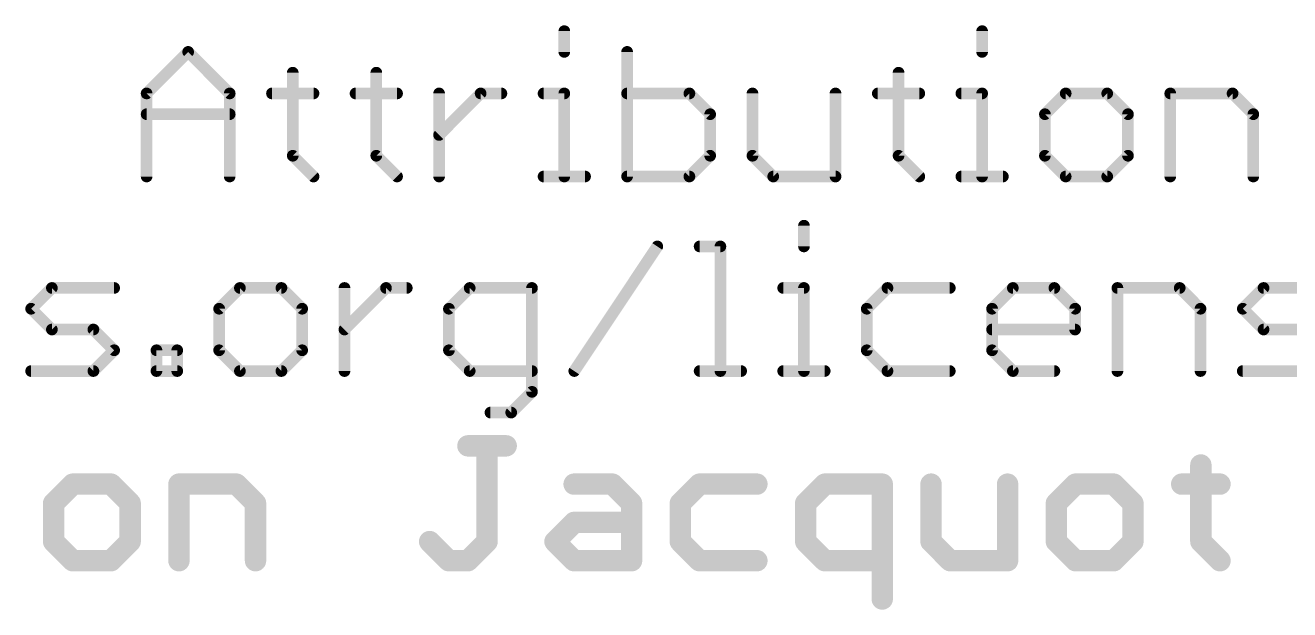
# Model space of a CAD drawing. Extents: x -1 to 106, y -18 to 72.
# Drawn here: x 53.94 to 70.45, y -18.28 to -10.65 of the extents above; entities that cross this region are included whole.
import ezdxf

# ---------------------------------------------------------------- set-up
doc = ezdxf.new("R2010")
doc.units = 0
doc.layers.add('51', color=53, linetype='CONTINUOUS')

msp = doc.modelspace()

# ---------------------------------------------------------------- linework, layer by layer
at = {"layer": '51'}
for points, const_width in [([(60.9787, -10.7256), (60.9787, -10.9968)], 0.1524), ([(66.4359, -10.7256), (66.4359, -10.9968)], 0.1524), ([(55.5232, -11.5391), (56.0656, -10.9968)], 0.1524), ([(56.0656, -10.9968), (56.6079, -11.5391)], 0.1524), ([(61.799, -10.9968), (61.799, -12.6238)], 0.1524), ([(57.4316, -11.268), (57.4316, -12.3526)], 0.1524), ([(58.523, -11.268), (58.523, -12.3526)], 0.1524), ([(65.3445, -11.268), (65.3445, -12.3526)], 0.1524), ([(55.5232, -12.6238), (55.5232, -11.5391)], 0.1524), ([(56.6079, -11.5391), (56.6079, -12.6238)], 0.1524), ([(57.1604, -11.5391), (57.7027, -11.5391)], 0.1524), ([(58.2518, -11.5391), (58.7942, -11.5391)], 0.1524), ([(59.3433, -12.6238), (59.3433, -11.5391)], 0.1524), ([(59.3433, -12.0815), (59.8856, -11.5391)], 0.1524), ([(59.8856, -11.5391), (60.1568, -11.5391)], 0.1524), ([(60.7076, -11.5391), (60.9787, -11.5391)], 0.1524), ([(60.9787, -11.5391), (60.9787, -12.6238)], 0.1524), ([(62.6125, -11.5391), (61.799, -11.5391)], 0.1524), ([(62.8837, -11.8103), (62.6125, -11.5391)], 0.1524), ([(63.4362, -11.5391), (63.4362, -12.3526)], 0.1524), ([(64.5208, -12.6238), (64.5208, -11.5391)], 0.1524), ([(65.0733, -11.5391), (65.6156, -11.5391)], 0.1524), ([(66.1647, -11.5391), (66.4359, -11.5391)], 0.1524), ([(66.4359, -11.5391), (66.4359, -12.6238)], 0.1524), ([(67.5273, -11.5391), (67.2562, -11.8103)], 0.1524), ([(68.0697, -11.5391), (67.5273, -11.5391)], 0.1524), ([(68.3408, -11.8103), (68.0697, -11.5391)], 0.1524), ([(68.8933, -12.6238), (68.8933, -11.5391)], 0.1524), ([(68.8933, -11.5391), (69.7068, -11.5391)], 0.1524), ([(69.7068, -11.5391), (69.978, -11.8103)], 0.1524), ([(55.5232, -11.8103), (56.6079, -11.8103)], 0.1524), ([(62.8837, -12.3526), (62.8837, -11.8103)], 0.1524), ([(67.2562, -11.8103), (67.2562, -12.3526)], 0.1524), ([(68.3408, -12.3526), (68.3408, -11.8103)], 0.1524), ([(69.978, -11.8103), (69.978, -12.6238)], 0.1524), ([(57.4316, -12.3526), (57.7027, -12.6238)], 0.1524), ([(58.523, -12.3526), (58.7942, -12.6238)], 0.1524), ([(62.6125, -12.6238), (62.8837, -12.3526)], 0.1524), ([(63.4362, -12.3526), (63.7073, -12.6238)], 0.1524), ([(65.3445, -12.3526), (65.6156, -12.6238)], 0.1524), ([(67.2562, -12.3526), (67.5273, -12.6238)], 0.1524), ([(68.0697, -12.6238), (68.3408, -12.3526)], 0.1524), ([(60.7076, -12.6238), (61.2499, -12.6238)], 0.1524), ([(61.799, -12.6238), (62.6125, -12.6238)], 0.1524), ([(63.7073, -12.6238), (64.5208, -12.6238)], 0.1524), ([(66.1647, -12.6238), (66.7071, -12.6238)], 0.1524), ([(67.5273, -12.6238), (68.0697, -12.6238)], 0.1524), ([(64.1086, -13.2656), (64.1086, -13.5368)], 0.1524), ([(61.1088, -15.1638), (62.1935, -13.5368)], 0.1524), ([(62.746, -13.5368), (63.0171, -13.5368)], 0.1524), ([(63.0171, -13.5368), (63.0171, -15.1638)], 0.1524), ([(54.0145, -14.3503), (54.2856, -14.0791)], 0.1524), ([(54.2856, -14.0791), (55.0991, -14.0791)], 0.1524), ([(56.7414, -14.0791), (56.4702, -14.3503)], 0.1524), ([(57.2837, -14.0791), (56.7414, -14.0791)], 0.1524), ([(57.5549, -14.3503), (57.2837, -14.0791)], 0.1524), ([(58.1074, -15.1638), (58.1074, -14.0791)], 0.1524), ([(58.1074, -14.6215), (58.6497, -14.0791)], 0.1524), ([(58.6497, -14.0791), (58.9209, -14.0791)], 0.1524), ([(59.7428, -14.0791), (59.4717, -14.3503)], 0.1524), ([(60.5563, -14.0791), (59.7428, -14.0791)], 0.1524), ([(60.5563, -15.435), (60.5563, -14.0791)], 0.1524), ([(63.8374, -14.0791), (64.1086, -14.0791)], 0.1524), ([(64.1086, -14.0791), (64.1086, -15.1638)], 0.1524), ([(65.2, -14.0791), (64.9289, -14.3503)], 0.1524), ([(66.0135, -14.0791), (65.2, -14.0791)], 0.1524), ([(66.566, -14.3503), (66.8372, -14.0791)], 0.1524), ([(66.8372, -14.0791), (67.3795, -14.0791)], 0.1524), ([(67.3795, -14.0791), (67.6507, -14.3503)], 0.1524), ([(68.2032, -15.1638), (68.2032, -14.0791)], 0.1524), ([(68.2032, -14.0791), (69.0167, -14.0791)], 0.1524), ([(69.0167, -14.0791), (69.2878, -14.3503)], 0.1524), ([(69.8403, -14.3503), (70.1115, -14.0791)], 0.1524), ([(70.1115, -14.0791), (70.925, -14.0791)], 0.1524), ([(54.2856, -14.6215), (54.0145, -14.3503)], 0.1524), ([(56.4702, -14.3503), (56.4702, -14.8926)], 0.1524), ([(57.5549, -14.8926), (57.5549, -14.3503)], 0.1524), ([(59.4717, -14.3503), (59.4717, -14.8926)], 0.1524), ([(64.9289, -14.3503), (64.9289, -14.8926)], 0.1524), ([(66.566, -14.8926), (66.566, -14.3503)], 0.1524), ([(67.6507, -14.3503), (67.6507, -14.6215)], 0.1524), ([(69.2878, -14.3503), (69.2878, -15.1638)], 0.1524), ([(70.1115, -14.6215), (69.8403, -14.3503)], 0.1524), ([(54.828, -14.6215), (54.2856, -14.6215)], 0.1524), ([(55.0991, -14.8926), (54.828, -14.6215)], 0.1524), ([(67.6507, -14.6215), (66.566, -14.6215)], 0.1524), ([(70.6538, -14.6215), (70.1115, -14.6215)], 0.1524), ([(54.828, -15.1638), (55.0991, -14.8926)], 0.1524), ([(55.6516, -15.1638), (55.6516, -14.8926)], 0.1524), ([(55.6516, -14.8926), (55.9228, -14.8926)], 0.1524), ([(55.9228, -14.8926), (55.9228, -15.1638)], 0.1524), ([(56.4702, -14.8926), (56.7414, -15.1638)], 0.1524), ([(57.2837, -15.1638), (57.5549, -14.8926)], 0.1524), ([(59.4717, -14.8926), (59.7428, -15.1638)], 0.1524), ([(64.9289, -14.8926), (65.2, -15.1638)], 0.1524), ([(66.8372, -15.1638), (66.566, -14.8926)], 0.1524), ([(54.0145, -15.1638), (54.828, -15.1638)], 0.1524), ([(55.9228, -15.1638), (55.6516, -15.1638)], 0.1524), ([(56.7414, -15.1638), (57.2837, -15.1638)], 0.1524), ([(59.7428, -15.1638), (60.5563, -15.1638)], 0.1524), ([(62.746, -15.1638), (63.2883, -15.1638)], 0.1524), ([(63.8374, -15.1638), (64.3797, -15.1638)], 0.1524), ([(65.2, -15.1638), (66.0135, -15.1638)], 0.1524), ([(67.3795, -15.1638), (66.8372, -15.1638)], 0.1524), ([(69.8403, -15.1638), (70.6538, -15.1638)], 0.1524), ([(60.2852, -15.7061), (60.5563, -15.435)], 0.1524), ([(60.014, -15.7061), (60.2852, -15.7061)], 0.1524), ([(59.7197, -16.1404), (60.2197, -16.1404)], 0.2794), ([(59.9697, -17.3903), (59.9697, -16.1404)], 0.2794), ([(69.2927, -16.3904), (69.2927, -17.3903)], 0.2794), ([(54.5583, -16.6404), (54.3083, -16.8904)], 0.2794), ([(55.0583, -16.6404), (54.5583, -16.6404)], 0.2794), ([(55.3082, -16.8904), (55.0583, -16.6404)], 0.2794), ([(55.9455, -17.6403), (55.9455, -16.6404)], 0.2794), ([(55.9455, -16.6404), (56.6954, -16.6404)], 0.2794), ([(56.6954, -16.6404), (56.9454, -16.8904)], 0.2794), ([(61.1069, -16.6404), (61.6069, -16.6404)], 0.2794), ([(61.6069, -16.6404), (61.8569, -16.8904)], 0.2794), ([(62.7441, -16.6404), (62.4941, -16.8904)], 0.2794), ([(63.494, -16.6404), (62.7441, -16.6404)], 0.2794), ([(64.3812, -16.6404), (64.1312, -16.8904)], 0.2794), ([(65.1312, -16.6404), (64.3812, -16.6404)], 0.2794), ([(65.1312, -18.1403), (65.1312, -16.6404)], 0.2794), ([(65.7684, -16.6404), (65.7684, -17.3903)], 0.2794), ([(66.7683, -17.6403), (66.7683, -16.6404)], 0.2794), ([(67.6555, -16.6404), (67.4056, -16.8904)], 0.2794), ([(68.1555, -16.6404), (67.6555, -16.6404)], 0.2794), ([(68.4055, -16.8904), (68.1555, -16.6404)], 0.2794), ([(69.0427, -16.6404), (69.5427, -16.6404)], 0.2794), ([(54.3083, -16.8904), (54.3083, -17.3903)], 0.2794), ([(55.3082, -17.3903), (55.3082, -16.8904)], 0.2794), ([(56.9454, -16.8904), (56.9454, -17.6403)], 0.2794), ([(61.8569, -16.8904), (61.8569, -17.6403)], 0.2794), ([(62.4941, -16.8904), (62.4941, -17.3903)], 0.2794), ([(64.1312, -16.8904), (64.1312, -17.3903)], 0.2794), ([(67.4056, -16.8904), (67.4056, -17.3903)], 0.2794), ([(68.4055, -17.3903), (68.4055, -16.8904)], 0.2794), ([(60.8569, -17.3903), (61.1069, -17.1403)], 0.2794), ([(61.1069, -17.1403), (61.8569, -17.1403)], 0.2794), ([(54.3083, -17.3903), (54.5583, -17.6403)], 0.2794), ([(55.0583, -17.6403), (55.3082, -17.3903)], 0.2794), ([(59.2198, -17.3903), (59.4698, -17.6403)], 0.2794), ([(59.7197, -17.6403), (59.9697, -17.3903)], 0.2794), ([(61.1069, -17.6403), (60.8569, -17.3903)], 0.2794), ([(62.4941, -17.3903), (62.7441, -17.6403)], 0.2794), ([(64.1312, -17.3903), (64.3812, -17.6403)], 0.2794), ([(65.7684, -17.3903), (66.0184, -17.6403)], 0.2794), ([(67.4056, -17.3903), (67.6555, -17.6403)], 0.2794), ([(68.1555, -17.6403), (68.4055, -17.3903)], 0.2794), ([(69.2927, -17.3903), (69.5427, -17.6403)], 0.2794), ([(54.5583, -17.6403), (55.0583, -17.6403)], 0.2794), ([(59.4698, -17.6403), (59.7197, -17.6403)], 0.2794), ([(61.8569, -17.6403), (61.1069, -17.6403)], 0.2794), ([(62.7441, -17.6403), (63.494, -17.6403)], 0.2794), ([(64.3812, -17.6403), (65.1312, -17.6403)], 0.2794), ([(66.0184, -17.6403), (66.7683, -17.6403)], 0.2794), ([(67.6555, -17.6403), (68.1555, -17.6403)], 0.2794)]:
    msp.add_lwpolyline(points, dxfattribs=dict(at, const_width=const_width))
for points, const_width in [([(61.0168, -10.7256, 1), (60.9406, -10.7256)], 0.0762), ([(66.474, -10.7256, 1), (66.3978, -10.7256)], 0.0762), ([(56.0925, -10.9699, 1), (56.0386, -11.0238)], 0.0762), ([(56.0925, -11.0238, 1), (56.0386, -10.9699)], 0.0762), ([(60.9406, -10.9968, 1), (61.0168, -10.9968)], 0.0762), ([(61.8371, -10.9968, 1), (61.7609, -10.9968)], 0.0762), ([(66.3978, -10.9968, 1), (66.474, -10.9968)], 0.0762), ([(57.4697, -11.268, 1), (57.3935, -11.268)], 0.0762), ([(58.5611, -11.268, 1), (58.4849, -11.268)], 0.0762), ([(65.3826, -11.268, 1), (65.3064, -11.268)], 0.0762), ([(55.5613, -11.5391, 1), (55.4851, -11.5391)], 0.0762), ([(55.4963, -11.5122, 1), (55.5502, -11.5661)], 0.0762), ([(56.646, -11.5391, 1), (56.5698, -11.5391)], 0.0762), ([(56.5809, -11.5661, 1), (56.6348, -11.5122)], 0.0762), ([(57.1604, -11.501, 1), (57.1604, -11.5772)], 0.0762), ([(57.7027, -11.5772, 1), (57.7027, -11.501)], 0.0762), ([(58.2518, -11.501, 1), (58.2518, -11.5772)], 0.0762), ([(58.7942, -11.5772, 1), (58.7942, -11.501)], 0.0762), ([(59.3814, -11.5391, 1), (59.3052, -11.5391)], 0.0762), ([(59.8856, -11.501, 1), (59.8856, -11.5772)], 0.0762), ([(59.9125, -11.5661, 1), (59.8586, -11.5122)], 0.0762), ([(60.1568, -11.5772, 1), (60.1568, -11.501)], 0.0762), ([(60.7076, -11.501, 1), (60.7076, -11.5772)], 0.0762), ([(61.0168, -11.5391, 1), (60.9406, -11.5391)], 0.0762), ([(60.9787, -11.5772, 1), (60.9787, -11.501)], 0.0762), ([(61.799, -11.501, 1), (61.799, -11.5772)], 0.0762), ([(62.6394, -11.5122, 1), (62.5855, -11.5661)], 0.0762), ([(62.6125, -11.5772, 1), (62.6125, -11.501)], 0.0762), ([(63.4743, -11.5391, 1), (63.3981, -11.5391)], 0.0762), ([(64.5589, -11.5391, 1), (64.4827, -11.5391)], 0.0762), ([(65.0733, -11.501, 1), (65.0733, -11.5772)], 0.0762), ([(65.6156, -11.5772, 1), (65.6156, -11.501)], 0.0762), ([(66.1647, -11.501, 1), (66.1647, -11.5772)], 0.0762), ([(66.474, -11.5391, 1), (66.3978, -11.5391)], 0.0762), ([(66.4359, -11.5772, 1), (66.4359, -11.501)], 0.0762), ([(67.5273, -11.501, 1), (67.5273, -11.5772)], 0.0762), ([(67.5543, -11.5661, 1), (67.5004, -11.5122)], 0.0762), ([(68.0966, -11.5122, 1), (68.0427, -11.5661)], 0.0762), ([(68.0697, -11.5772, 1), (68.0697, -11.501)], 0.0762), ([(68.9314, -11.5391, 1), (68.8552, -11.5391)], 0.0762), ([(68.8933, -11.501, 1), (68.8933, -11.5772)], 0.0762), ([(69.7338, -11.5122, 1), (69.6799, -11.5661)], 0.0762), ([(69.7068, -11.5772, 1), (69.7068, -11.501)], 0.0762), ([(55.5232, -11.7722, 1), (55.5232, -11.8484)], 0.0762), ([(56.6079, -11.8484, 1), (56.6079, -11.7722)], 0.0762), ([(62.9218, -11.8103, 1), (62.8456, -11.8103)], 0.0762), ([(62.8567, -11.8372, 1), (62.9106, -11.7834)], 0.0762), ([(67.2943, -11.8103, 1), (67.2181, -11.8103)], 0.0762), ([(67.2292, -11.7834, 1), (67.2831, -11.8372)], 0.0762), ([(68.3789, -11.8103, 1), (68.3027, -11.8103)], 0.0762), ([(68.3139, -11.8372, 1), (68.3678, -11.7834)], 0.0762), ([(70.0161, -11.8103, 1), (69.9399, -11.8103)], 0.0762), ([(69.9511, -11.8372, 1), (70.0049, -11.7834)], 0.0762), ([(59.3163, -12.0545, 1), (59.3702, -12.1084)], 0.0762), ([(57.4585, -12.3257, 1), (57.4046, -12.3796)], 0.0762), ([(57.3935, -12.3526, 1), (57.4697, -12.3526)], 0.0762), ([(58.5499, -12.3257, 1), (58.496, -12.3796)], 0.0762), ([(58.4849, -12.3526, 1), (58.5611, -12.3526)], 0.0762), ([(62.8456, -12.3526, 1), (62.9218, -12.3526)], 0.0762), ([(62.9106, -12.3796, 1), (62.8567, -12.3257)], 0.0762), ([(63.4631, -12.3257, 1), (63.4092, -12.3796)], 0.0762), ([(63.3981, -12.3526, 1), (63.4743, -12.3526)], 0.0762), ([(65.3714, -12.3257, 1), (65.3175, -12.3796)], 0.0762), ([(65.3064, -12.3526, 1), (65.3826, -12.3526)], 0.0762), ([(67.2831, -12.3257, 1), (67.2292, -12.3796)], 0.0762), ([(67.2181, -12.3526, 1), (67.2943, -12.3526)], 0.0762), ([(68.3027, -12.3526, 1), (68.3789, -12.3526)], 0.0762), ([(68.3678, -12.3796, 1), (68.3139, -12.3257)], 0.0762), ([(60.7076, -12.5857, 1), (60.7076, -12.6619)], 0.0762), ([(61.2499, -12.6619, 1), (61.2499, -12.5857)], 0.0762), ([(61.799, -12.5857, 1), (61.799, -12.6619)], 0.0762), ([(62.6125, -12.6619, 1), (62.6125, -12.5857)], 0.0762), ([(63.7073, -12.5857, 1), (63.7073, -12.6619)], 0.0762), ([(64.5208, -12.6619, 1), (64.5208, -12.5857)], 0.0762), ([(66.1647, -12.5857, 1), (66.1647, -12.6619)], 0.0762), ([(66.7071, -12.6619, 1), (66.7071, -12.5857)], 0.0762), ([(67.5273, -12.5857, 1), (67.5273, -12.6619)], 0.0762), ([(68.0697, -12.6619, 1), (68.0697, -12.5857)], 0.0762), ([(55.4851, -12.6238, 1), (55.5613, -12.6238)], 0.0762), ([(56.5698, -12.6238, 1), (56.646, -12.6238)], 0.0762), ([(57.6758, -12.6507, 1), (57.7297, -12.5969)], 0.0762), ([(58.7672, -12.6507, 1), (58.8211, -12.5969)], 0.0762), ([(59.3052, -12.6238, 1), (59.3814, -12.6238)], 0.0762), ([(60.9406, -12.6238, 1), (61.0168, -12.6238)], 0.0762), ([(61.7609, -12.6238, 1), (61.8371, -12.6238)], 0.0762), ([(62.5856, -12.5969, 1), (62.6394, -12.6507)], 0.0762), ([(63.6804, -12.6507, 1), (63.7343, -12.5969)], 0.0762), ([(64.4827, -12.6238, 1), (64.5589, -12.6238)], 0.0762), ([(65.5887, -12.6507, 1), (65.6426, -12.5969)], 0.0762), ([(66.3978, -12.6238, 1), (66.474, -12.6238)], 0.0762), ([(67.5004, -12.6507, 1), (67.5543, -12.5969)], 0.0762), ([(68.0427, -12.5969, 1), (68.0966, -12.6507)], 0.0762), ([(68.8552, -12.6238, 1), (68.9314, -12.6238)], 0.0762), ([(69.9399, -12.6238, 1), (70.0161, -12.6238)], 0.0762), ([(64.1467, -13.2656, 1), (64.0705, -13.2656)], 0.0762), ([(62.2252, -13.5579, 1), (62.1618, -13.5157)], 0.0762), ([(62.746, -13.4987, 1), (62.746, -13.5749)], 0.0762), ([(63.0552, -13.5368, 1), (62.979, -13.5368)], 0.0762), ([(63.0171, -13.5749, 1), (63.0171, -13.4987)], 0.0762), ([(64.0705, -13.5368, 1), (64.1467, -13.5368)], 0.0762), ([(54.2856, -14.041, 1), (54.2856, -14.1172)], 0.0762), ([(54.3126, -14.1061, 1), (54.2587, -14.0522)], 0.0762), ([(55.0991, -14.1172, 1), (55.0991, -14.041)], 0.0762), ([(56.7414, -14.041, 1), (56.7414, -14.1172)], 0.0762), ([(56.7683, -14.1061, 1), (56.7144, -14.0522)], 0.0762), ([(57.3107, -14.0522, 1), (57.2568, -14.1061)], 0.0762), ([(57.2837, -14.1172, 1), (57.2837, -14.041)], 0.0762), ([(58.1455, -14.0791, 1), (58.0693, -14.0791)], 0.0762), ([(58.6497, -14.041, 1), (58.6497, -14.1172)], 0.0762), ([(58.6766, -14.1061, 1), (58.6228, -14.0522)], 0.0762), ([(58.9209, -14.1172, 1), (58.9209, -14.041)], 0.0762), ([(59.7428, -14.041, 1), (59.7428, -14.1172)], 0.0762), ([(59.7698, -14.1061, 1), (59.7159, -14.0522)], 0.0762), ([(60.5944, -14.0791, 1), (60.5182, -14.0791)], 0.0762), ([(60.5563, -14.1172, 1), (60.5563, -14.041)], 0.0762), ([(63.8374, -14.041, 1), (63.8374, -14.1172)], 0.0762), ([(64.1467, -14.0791, 1), (64.0705, -14.0791)], 0.0762), ([(64.1086, -14.1172, 1), (64.1086, -14.041)], 0.0762), ([(65.2, -14.041, 1), (65.2, -14.1172)], 0.0762), ([(65.227, -14.1061, 1), (65.1731, -14.0522)], 0.0762), ([(66.0135, -14.1172, 1), (66.0135, -14.041)], 0.0762), ([(66.8372, -14.041, 1), (66.8372, -14.1172)], 0.0762), ([(66.8641, -14.1061, 1), (66.8102, -14.0522)], 0.0762), ([(67.4064, -14.0522, 1), (67.3526, -14.1061)], 0.0762), ([(67.3795, -14.1172, 1), (67.3795, -14.041)], 0.0762), ([(68.2413, -14.0791, 1), (68.1651, -14.0791)], 0.0762), ([(68.2032, -14.041, 1), (68.2032, -14.1172)], 0.0762), ([(69.0436, -14.0522, 1), (68.9897, -14.1061)], 0.0762), ([(69.0167, -14.1172, 1), (69.0167, -14.041)], 0.0762), ([(70.1115, -14.041, 1), (70.1115, -14.1172)], 0.0762), ([(70.1384, -14.1061, 1), (70.0845, -14.0522)], 0.0762), ([(54.0414, -14.3234, 1), (53.9875, -14.3772)], 0.0762), ([(53.9875, -14.3234, 1), (54.0414, -14.3772)], 0.0762), ([(56.5083, -14.3503, 1), (56.4321, -14.3503)], 0.0762), ([(56.4433, -14.3234, 1), (56.4972, -14.3772)], 0.0762), ([(57.593, -14.3503, 1), (57.5168, -14.3503)], 0.0762), ([(57.5279, -14.3772, 1), (57.5818, -14.3234)], 0.0762), ([(59.5098, -14.3503, 1), (59.4336, -14.3503)], 0.0762), ([(59.4447, -14.3234, 1), (59.4986, -14.3772)], 0.0762), ([(64.967, -14.3503, 1), (64.8908, -14.3503)], 0.0762), ([(64.9019, -14.3234, 1), (64.9558, -14.3772)], 0.0762), ([(66.6041, -14.3503, 1), (66.5279, -14.3503)], 0.0762), ([(66.5391, -14.3234, 1), (66.593, -14.3772)], 0.0762), ([(67.6888, -14.3503, 1), (67.6126, -14.3503)], 0.0762), ([(67.6237, -14.3772, 1), (67.6776, -14.3234)], 0.0762), ([(69.3259, -14.3503, 1), (69.2497, -14.3503)], 0.0762), ([(69.2609, -14.3772, 1), (69.3148, -14.3234)], 0.0762), ([(69.8673, -14.3234, 1), (69.8134, -14.3772)], 0.0762), ([(69.8134, -14.3234, 1), (69.8673, -14.3772)], 0.0762), ([(54.2856, -14.5834, 1), (54.2856, -14.6596)], 0.0762), ([(54.2587, -14.6484, 1), (54.3126, -14.5945)], 0.0762), ([(54.8549, -14.5945, 1), (54.801, -14.6484)], 0.0762), ([(54.828, -14.6596, 1), (54.828, -14.5834)], 0.0762), ([(58.0804, -14.5945, 1), (58.1343, -14.6484)], 0.0762), ([(66.566, -14.5834, 1), (66.566, -14.6596)], 0.0762), ([(67.6126, -14.6215, 1), (67.6888, -14.6215)], 0.0762), ([(67.6507, -14.6596, 1), (67.6507, -14.5834)], 0.0762), ([(70.1115, -14.5834, 1), (70.1115, -14.6596)], 0.0762), ([(70.0845, -14.6484, 1), (70.1384, -14.5945)], 0.0762), ([(55.1261, -14.9196, 1), (55.0722, -14.8657)], 0.0762), ([(55.0722, -14.9196, 1), (55.1261, -14.8657)], 0.0762), ([(55.6897, -14.8926, 1), (55.6135, -14.8926)], 0.0762), ([(55.6516, -14.8545, 1), (55.6516, -14.9307)], 0.0762), ([(55.9609, -14.8926, 1), (55.8847, -14.8926)], 0.0762), ([(55.9228, -14.9307, 1), (55.9228, -14.8545)], 0.0762), ([(56.4972, -14.8657, 1), (56.4433, -14.9196)], 0.0762), ([(56.4321, -14.8926, 1), (56.5083, -14.8926)], 0.0762), ([(57.5168, -14.8926, 1), (57.593, -14.8926)], 0.0762), ([(57.5818, -14.9196, 1), (57.5279, -14.8657)], 0.0762), ([(59.4986, -14.8657, 1), (59.4447, -14.9196)], 0.0762), ([(59.4336, -14.8926, 1), (59.5098, -14.8926)], 0.0762), ([(64.9558, -14.8657, 1), (64.9019, -14.9196)], 0.0762), ([(64.8908, -14.8926, 1), (64.967, -14.8926)], 0.0762), ([(66.593, -14.8657, 1), (66.5391, -14.9196)], 0.0762), ([(66.5279, -14.8926, 1), (66.6041, -14.8926)], 0.0762), ([(54.0145, -15.1257, 1), (54.0145, -15.2019)], 0.0762), ([(54.801, -15.1369, 1), (54.8549, -15.1907)], 0.0762), ([(54.828, -15.2019, 1), (54.828, -15.1257)], 0.0762), ([(55.6516, -15.1257, 1), (55.6516, -15.2019)], 0.0762), ([(55.6135, -15.1638, 1), (55.6897, -15.1638)], 0.0762), ([(55.8847, -15.1638, 1), (55.9609, -15.1638)], 0.0762), ([(55.9228, -15.2019, 1), (55.9228, -15.1257)], 0.0762), ([(56.7414, -15.1257, 1), (56.7414, -15.2019)], 0.0762), ([(56.7144, -15.1907, 1), (56.7683, -15.1369)], 0.0762), ([(57.2568, -15.1369, 1), (57.3106, -15.1907)], 0.0762), ([(57.2837, -15.2019, 1), (57.2837, -15.1257)], 0.0762), ([(58.0693, -15.1638, 1), (58.1455, -15.1638)], 0.0762), ([(59.7428, -15.1257, 1), (59.7428, -15.2019)], 0.0762), ([(59.7159, -15.1907, 1), (59.7698, -15.1369)], 0.0762), ([(60.5563, -15.2019, 1), (60.5563, -15.1257)], 0.0762), ([(61.0771, -15.1427, 1), (61.1405, -15.1849)], 0.0762), ([(62.746, -15.1257, 1), (62.746, -15.2019)], 0.0762), ([(62.979, -15.1638, 1), (63.0552, -15.1638)], 0.0762), ([(63.2883, -15.2019, 1), (63.2883, -15.1257)], 0.0762), ([(63.8374, -15.1257, 1), (63.8374, -15.2019)], 0.0762), ([(64.0705, -15.1638, 1), (64.1467, -15.1638)], 0.0762), ([(64.3797, -15.2019, 1), (64.3797, -15.1257)], 0.0762), ([(65.2, -15.1257, 1), (65.2, -15.2019)], 0.0762), ([(65.1731, -15.1907, 1), (65.227, -15.1369)], 0.0762), ([(66.0135, -15.2019, 1), (66.0135, -15.1257)], 0.0762), ([(66.8372, -15.1257, 1), (66.8372, -15.2019)], 0.0762), ([(66.8102, -15.1907, 1), (66.8641, -15.1369)], 0.0762), ([(67.3795, -15.2019, 1), (67.3795, -15.1257)], 0.0762), ([(68.1651, -15.1638, 1), (68.2413, -15.1638)], 0.0762), ([(69.2497, -15.1638, 1), (69.3259, -15.1638)], 0.0762), ([(69.8403, -15.1257, 1), (69.8403, -15.2019)], 0.0762), ([(60.5833, -15.4619, 1), (60.5294, -15.408)], 0.0762), ([(60.5182, -15.435, 1), (60.5944, -15.435)], 0.0762), ([(60.014, -15.668, 1), (60.014, -15.7442)], 0.0762), ([(60.2582, -15.6792, 1), (60.3121, -15.7331)], 0.0762), ([(60.2852, -15.7442, 1), (60.2852, -15.668)], 0.0762), ([(59.7197, -16.0706, 1), (59.7197, -16.2103)], 0.1397), ([(60.0396, -16.1404, 1), (59.8999, -16.1404)], 0.1397), ([(60.2197, -16.2103, 1), (60.2197, -16.0706)], 0.1397), ([(69.3625, -16.3904, 1), (69.2228, -16.3904)], 0.1397), ([(54.5583, -16.5705, 1), (54.5583, -16.7102)], 0.1397), ([(54.6077, -16.6898, 1), (54.5089, -16.591)], 0.1397), ([(55.1076, -16.591, 1), (55.0089, -16.6898)], 0.1397), ([(55.0583, -16.7102, 1), (55.0583, -16.5705)], 0.1397), ([(56.0153, -16.6404, 1), (55.8756, -16.6404)], 0.1397), ([(55.9455, -16.5705, 1), (55.9455, -16.7102)], 0.1397), ([(56.7448, -16.591, 1), (56.646, -16.6898)], 0.1397), ([(56.6954, -16.7102, 1), (56.6954, -16.5705)], 0.1397), ([(61.1069, -16.5705, 1), (61.1069, -16.7102)], 0.1397), ([(61.6563, -16.591, 1), (61.5575, -16.6898)], 0.1397), ([(61.6069, -16.7102, 1), (61.6069, -16.5705)], 0.1397), ([(62.7441, -16.5705, 1), (62.7441, -16.7102)], 0.1397), ([(62.7935, -16.6898, 1), (62.6947, -16.591)], 0.1397), ([(63.494, -16.7102, 1), (63.494, -16.5705)], 0.1397), ([(64.3812, -16.5705, 1), (64.3812, -16.7102)], 0.1397), ([(64.4306, -16.6898, 1), (64.3318, -16.591)], 0.1397), ([(65.201, -16.6404, 1), (65.0613, -16.6404)], 0.1397), ([(65.1312, -16.7102, 1), (65.1312, -16.5705)], 0.1397), ([(65.8383, -16.6404, 1), (65.6986, -16.6404)], 0.1397), ([(66.8382, -16.6404, 1), (66.6985, -16.6404)], 0.1397), ([(67.6555, -16.5705, 1), (67.6555, -16.7102)], 0.1397), ([(67.7049, -16.6898, 1), (67.6061, -16.591)], 0.1397), ([(68.2049, -16.591, 1), (68.1061, -16.6898)], 0.1397), ([(68.1555, -16.7102, 1), (68.1555, -16.5705)], 0.1397), ([(69.0427, -16.5705, 1), (69.0427, -16.7102)], 0.1397), ([(69.5427, -16.7102, 1), (69.5427, -16.5705)], 0.1397), ([(54.3782, -16.8904, 1), (54.2385, -16.8904)], 0.1397), ([(54.2589, -16.841, 1), (54.3577, -16.9398)], 0.1397), ([(55.3781, -16.8904, 1), (55.2384, -16.8904)], 0.1397), ([(55.2588, -16.9398, 1), (55.3576, -16.841)], 0.1397), ([(57.0152, -16.8904, 1), (56.8755, -16.8904)], 0.1397), ([(56.896, -16.9398, 1), (56.9948, -16.841)], 0.1397), ([(61.9267, -16.8904, 1), (61.787, -16.8904)], 0.1397), ([(61.8075, -16.9398, 1), (61.9062, -16.841)], 0.1397), ([(62.5639, -16.8904, 1), (62.4242, -16.8904)], 0.1397), ([(62.4447, -16.841, 1), (62.5435, -16.9398)], 0.1397), ([(64.2011, -16.8904, 1), (64.0614, -16.8904)], 0.1397), ([(64.0819, -16.841, 1), (64.1806, -16.9398)], 0.1397), ([(67.4754, -16.8904, 1), (67.3357, -16.8904)], 0.1397), ([(67.3562, -16.841, 1), (67.455, -16.9398)], 0.1397), ([(68.4753, -16.8904, 1), (68.3356, -16.8904)], 0.1397), ([(68.3561, -16.9398, 1), (68.4549, -16.841)], 0.1397), ([(61.1069, -17.0705, 1), (61.1069, -17.2102)], 0.1397), ([(61.1563, -17.1897, 1), (61.0575, -17.0909)], 0.1397), ([(61.8569, -17.2102, 1), (61.8569, -17.0705)], 0.1397), ([(54.3577, -17.3409, 1), (54.2589, -17.4397)], 0.1397), ([(54.2385, -17.3903, 1), (54.3782, -17.3903)], 0.1397), ([(55.2384, -17.3903, 1), (55.3781, -17.3903)], 0.1397), ([(55.3576, -17.4397, 1), (55.2588, -17.3409)], 0.1397), ([(59.2692, -17.3409, 1), (59.1704, -17.4397)], 0.1397), ([(59.8999, -17.3903, 1), (60.0396, -17.3903)], 0.1397), ([(60.0191, -17.4397, 1), (59.9203, -17.3409)], 0.1397), ([(60.9063, -17.3409, 1), (60.8075, -17.4397)], 0.1397), ([(60.8075, -17.3409, 1), (60.9063, -17.4397)], 0.1397), ([(62.4242, -17.3903, 1), (62.5639, -17.3903)], 0.1397), ([(62.5435, -17.3409, 1), (62.4447, -17.4397)], 0.1397), ([(64.0614, -17.3903, 1), (64.2011, -17.3903)], 0.1397), ([(64.1806, -17.3409, 1), (64.0819, -17.4397)], 0.1397), ([(65.8178, -17.3409, 1), (65.719, -17.4397)], 0.1397), ([(65.6986, -17.3903, 1), (65.8383, -17.3903)], 0.1397), ([(67.455, -17.3409, 1), (67.3562, -17.4397)], 0.1397), ([(67.3357, -17.3903, 1), (67.4754, -17.3903)], 0.1397), ([(68.3356, -17.3903, 1), (68.4753, -17.3903)], 0.1397), ([(68.4549, -17.4397, 1), (68.3561, -17.3409)], 0.1397), ([(69.3421, -17.3409, 1), (69.2433, -17.4397)], 0.1397), ([(69.2228, -17.3903, 1), (69.3625, -17.3903)], 0.1397), ([(54.5583, -17.5705, 1), (54.5583, -17.7101)], 0.1397), ([(55.0583, -17.7101, 1), (55.0583, -17.5705)], 0.1397), ([(59.4698, -17.5705, 1), (59.4698, -17.7101)], 0.1397), ([(59.7197, -17.7101, 1), (59.7197, -17.5705)], 0.1397), ([(61.1069, -17.5705, 1), (61.1069, -17.7101)], 0.1397), ([(61.8569, -17.7101, 1), (61.8569, -17.5705)], 0.1397), ([(62.7441, -17.5705, 1), (62.7441, -17.7101)], 0.1397), ([(63.494, -17.7101, 1), (63.494, -17.5705)], 0.1397), ([(64.3812, -17.5705, 1), (64.3812, -17.7101)], 0.1397), ([(65.1312, -17.7101, 1), (65.1312, -17.5705)], 0.1397), ([(66.0184, -17.5705, 1), (66.0184, -17.7101)], 0.1397), ([(66.7683, -17.7101, 1), (66.7683, -17.5705)], 0.1397), ([(67.6555, -17.5705, 1), (67.6555, -17.7101)], 0.1397), ([(68.1555, -17.7101, 1), (68.1555, -17.5705)], 0.1397), ([(54.5089, -17.6897, 1), (54.6077, -17.5909)], 0.1397), ([(55.0089, -17.5909, 1), (55.1076, -17.6897)], 0.1397), ([(55.8756, -17.6403, 1), (56.0153, -17.6403)], 0.1397), ([(56.8755, -17.6403, 1), (57.0152, -17.6403)], 0.1397), ([(59.4204, -17.6897, 1), (59.5191, -17.5909)], 0.1397), ([(59.6703, -17.5909, 1), (59.7691, -17.6897)], 0.1397), ([(61.0575, -17.6897, 1), (61.1563, -17.5909)], 0.1397), ([(61.787, -17.6403, 1), (61.9267, -17.6403)], 0.1397), ([(62.6947, -17.6897, 1), (62.7935, -17.5909)], 0.1397), ([(64.3318, -17.6897, 1), (64.4306, -17.5909)], 0.1397), ([(65.969, -17.6897, 1), (66.0678, -17.5909)], 0.1397), ([(66.6985, -17.6403, 1), (66.8382, -17.6403)], 0.1397), ([(67.6061, -17.6897, 1), (67.7049, -17.5909)], 0.1397), ([(68.1061, -17.5909, 1), (68.2049, -17.6897)], 0.1397), ([(69.4933, -17.6897, 1), (69.5921, -17.5909)], 0.1397), ([(65.0613, -18.1403, 1), (65.201, -18.1403)], 0.1397)]:
    msp.add_lwpolyline(points, format="xyb", dxfattribs=dict(at, const_width=const_width))

doc.saveas('drawing.dxf')
